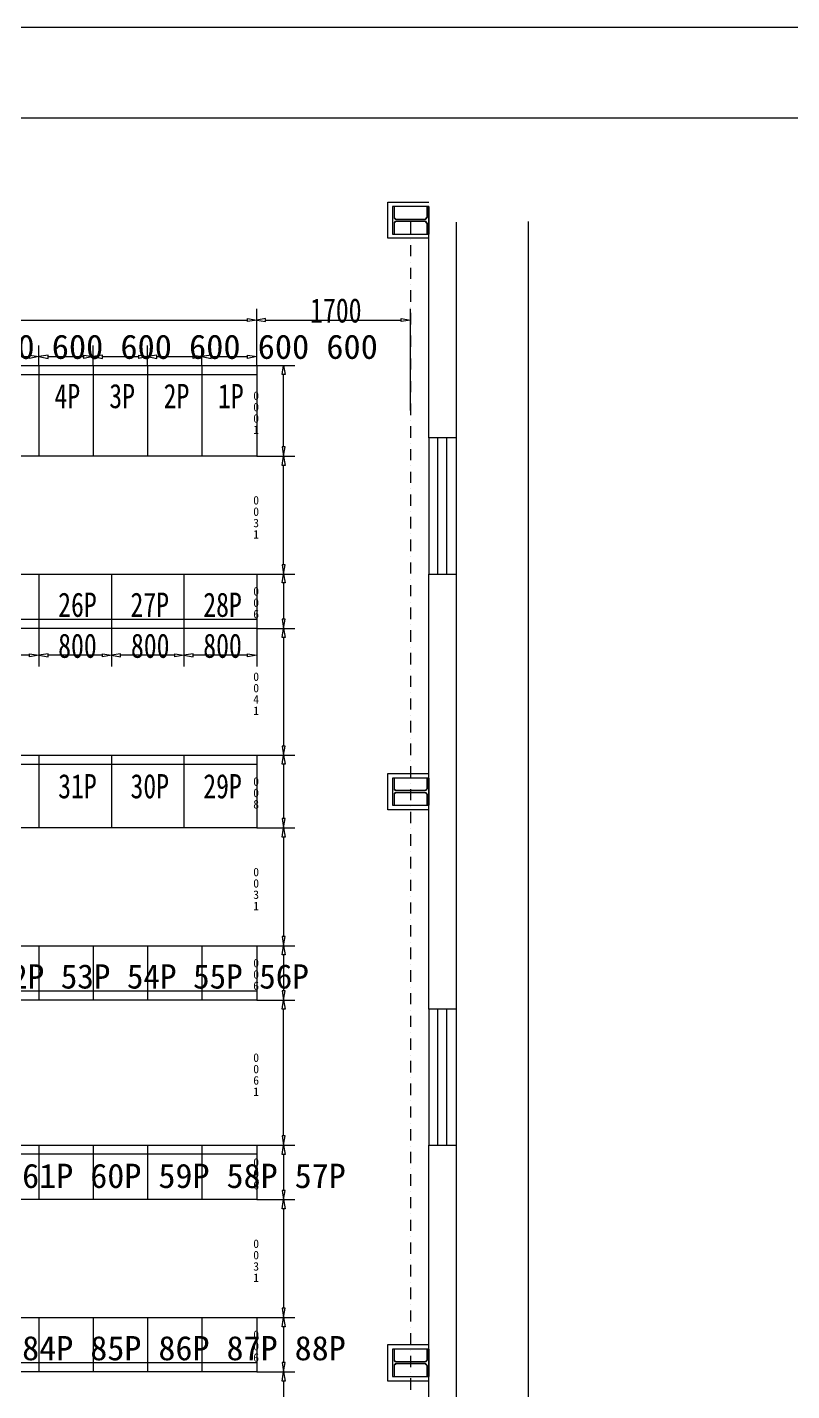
# Model space of a CAD drawing. Header units: metres. Extents: x 17 to 1264, y 17 to 859.
# Drawn here: x 394.8 to 633.8, y 432.6 to 858.8 of the extents above; entities that cross this region are included whole.
import ezdxf

# ---------------------------------------------------------------- set-up
doc = ezdxf.new("R2010")
doc.units = ezdxf.units.M
for name, color, linetype in [('LINES', 7, 'Continuous'), ('POLYLINES', 4, 'Continuous'), ('RECTS', 7, 'Continuous'), ('TEXTS', 3, 'Continuous')]:
    doc.layers.add(name, color=color, linetype=linetype)

msp = doc.modelspace()

# ---------------------------------------------------------------- linework, layer by layer
at = {"layer": 'LINES'}
for p, q in [((1179.14, 830.45), (87.76, 830.45)), ((509.61, 802.8), (509.03, 802.8)), ((509.03, 802.8), (509.03, 794.16)), ((509.61, 799.34), (509.61, 802.8)), ((519.83, 799.34), (519.83, 802.8)), ((519.83, 802.8), (520.41, 802.8)), ((520.41, 802.8), (520.41, 794.16)), ((509.61, 794.16), (509.61, 797.62)), ((510.19, 798.77), (519.26, 798.77)), ((510.19, 798.19), (519.26, 798.19)), ((514.65, 797.9), (514.65, 794.3)), ((519.83, 794.16), (519.83, 797.62)), ((520.41, 730.51), (520.41, 797.9)), ((528.91, 797.9), (528.91, 730.51)), ((528.91, 797.9), (528.91, 193.25)), ((551.51, 315.22), (551.51, 798.05)), ((509.03, 794.16), (509.61, 794.16)), ((520.41, 794.16), (519.83, 794.16)), ((514.65, 792.58), (514.65, 792.58)), ((514.65, 790.7), (514.65, 787.25)), ((514.65, 785.38), (514.65, 785.38)), ((514.65, 783.65), (514.65, 780.19)), ((514.65, 778.32), (514.65, 778.32)), ((514.65, 776.59), (514.65, 772.99)), ((466.55, 753.12), (466.55, 770.83)), ((514.65, 771.26), (514.65, 771.26)), ((514.65, 739.01), (514.65, 770.83)), ((514.65, 769.54), (514.65, 765.94)), ((191.51, 767.23), (463.67, 767.23)), ((469.29, 767.23), (511.77, 767.23)), ((514.65, 764.21), (514.65, 764.21)), ((398.44, 753.12), (398.44, 759.31)), ((415.43, 753.12), (415.43, 759.31)), ((432.43, 753.12), (432.43, 759.31)), ((449.42, 753.12), (449.42, 759.31)), ((466.55, 753.12), (466.55, 759.31)), ((514.65, 762.48), (514.65, 758.88)), ((384.33, 755.86), (395.56, 755.86)), ((401.32, 755.86), (412.55, 755.86)), ((418.31, 755.86), (429.69, 755.86)), ((435.31, 755.86), (446.68, 755.86)), ((452.3, 755.86), (463.67, 755.86)), ((514.65, 757.15), (514.65, 757.15)), ((514.65, 755.28), (514.65, 751.82)), ((381.45, 750.24), (432.43, 750.24)), ((432.43, 750.24), (449.42, 750.24)), ((449.42, 750.24), (466.55, 750.24)), ((466.55, 753.12), (478.51, 753.12)), ((474.91, 727.63), (474.91, 750.24)), ((514.65, 749.95), (514.65, 749.95)), ((514.65, 748.22), (514.65, 744.77)), ((514.65, 742.9), (514.65, 742.9)), ((514.65, 741.17), (514.65, 737.57)), ((514.65, 735.84), (514.65, 735.84)), ((514.65, 734.11), (514.65, 730.51)), ((528.91, 730.51), (520.41, 730.51)), ((520.41, 730.51), (520.41, 687.89)), ((523.15, 687.89), (523.15, 730.51)), ((526.03, 687.89), (526.03, 730.51)), ((528.91, 730.51), (528.91, 687.89)), ((466.55, 724.75), (478.51, 724.75)), ((514.65, 728.78), (514.65, 728.78)), ((514.65, 726.91), (514.65, 723.46)), ((474.91, 690.77), (474.91, 721.87)), ((514.65, 721.73), (514.65, 721.73)), ((514.65, 719.86), (514.65, 716.4)), ((514.65, 714.53), (514.65, 714.53)), ((514.65, 712.8), (514.65, 709.2)), ((514.65, 707.47), (514.65, 707.47)), ((514.65, 705.74), (514.65, 702.14)), ((514.65, 700.42), (514.65, 700.42)), ((514.65, 698.69), (514.65, 695.09)), ((514.65, 693.36), (514.65, 693.36)), ((514.65, 691.49), (514.65, 688.03)), ((466.55, 687.89), (478.51, 687.89)), ((514.65, 686.3), (514.65, 686.3)), ((520.41, 551.81), (520.41, 687.89)), ((520.41, 687.89), (528.91, 687.89)), ((528.91, 687.89), (528.91, 551.81)), ((474.91, 685.15), (474.91, 673.78)), ((514.65, 684.43), (514.65, 680.98)), ((514.65, 679.1), (514.65, 679.1)), ((375.83, 673.78), (398.44, 673.78)), ((398.44, 673.78), (421.19, 673.78)), ((421.19, 673.78), (443.8, 673.78)), ((443.8, 673.78), (466.55, 673.78)), ((514.65, 677.38), (514.65, 673.78)), ((398.44, 670.9), (398.44, 658.94)), ((421.19, 670.9), (421.19, 658.94)), ((443.8, 670.9), (443.8, 658.94)), ((466.55, 670.9), (478.51, 670.9)), ((466.55, 670.9), (466.55, 658.94)), ((514.65, 672.05), (514.65, 672.05)), ((514.65, 670.32), (514.65, 666.72)), ((474.91, 668.02), (474.91, 634.03)), ((514.65, 664.99), (514.65, 664.99)), ((395.56, 662.54), (378.57, 662.54)), ((418.31, 662.54), (401.32, 662.54)), ((440.92, 662.54), (423.93, 662.54)), ((463.67, 662.54), (446.68, 662.54)), ((514.65, 663.26), (514.65, 659.66)), ((514.65, 657.94), (514.65, 657.94)), ((514.65, 656.06), (514.65, 652.61)), ((514.65, 650.74), (514.65, 650.74)), ((514.65, 649.01), (514.65, 645.55)), ((514.65, 643.68), (514.65, 643.68)), ((514.65, 641.95), (514.65, 638.35)), ((514.65, 636.62), (514.65, 636.62)), ((466.55, 631.3), (478.51, 631.3)), ((514.65, 634.9), (514.65, 631.3)), ((285.11, 628.42), (466.55, 628.42)), ((474.91, 628.42), (474.91, 611.42)), ((514.65, 629.57), (514.65, 629.57)), ((514.65, 627.84), (514.65, 624.24)), ((509.61, 624.1), (509.03, 624.1)), ((509.03, 624.1), (509.03, 615.6)), ((509.61, 620.78), (509.61, 624.1)), ((514.65, 622.51), (514.65, 622.51)), ((519.83, 620.78), (519.83, 624.1)), ((519.83, 624.1), (520.41, 624.1)), ((520.41, 624.1), (520.41, 615.6)), ((509.61, 615.6), (509.61, 619.06)), ((510.19, 620.21), (519.26, 620.21)), ((510.19, 619.63), (519.26, 619.63)), ((514.65, 620.64), (514.65, 617.18)), ((519.83, 615.6), (519.83, 619.06)), ((509.03, 615.6), (509.61, 615.6)), ((514.65, 615.31), (514.65, 615.31)), ((520.41, 615.6), (519.83, 615.6)), ((514.65, 613.58), (514.65, 609.98)), ((466.55, 608.54), (478.51, 608.54)), ((474.91, 605.66), (474.91, 574.56)), ((514.65, 608.26), (514.65, 608.26)), ((514.65, 606.53), (514.65, 602.93)), ((514.65, 601.2), (514.65, 601.2)), ((514.65, 599.47), (514.65, 595.87)), ((514.65, 594.14), (514.65, 594.14)), ((514.65, 592.27), (514.65, 588.82)), ((514.65, 587.09), (514.65, 587.09)), ((514.65, 585.22), (514.65, 581.76)), ((514.65, 579.89), (514.65, 579.89)), ((514.65, 578.16), (514.65, 574.56)), ((466.55, 571.68), (478.51, 571.68)), ((514.65, 572.83), (514.65, 572.83)), ((474.91, 568.8), (474.91, 557.57)), ((514.65, 571.1), (514.65, 567.5)), ((514.65, 565.78), (514.65, 565.78)), ((514.65, 564.05), (514.65, 560.45)), ((514.65, 558.72), (514.65, 558.72)), ((381.45, 557.57), (398.44, 557.57)), ((398.44, 557.57), (415.43, 557.57)), ((415.43, 557.57), (432.43, 557.57)), ((432.43, 557.57), (449.42, 557.57)), ((449.42, 557.57), (466.55, 557.57)), ((466.55, 554.69), (478.51, 554.69)), ((514.65, 556.85), (514.65, 553.39)), ((474.91, 512.21), (474.91, 551.81)), ((514.65, 551.52), (514.65, 551.52)), ((528.91, 551.81), (520.41, 551.81)), ((520.41, 551.81), (520.41, 509.33)), ((523.15, 509.33), (523.15, 551.81)), ((526.03, 509.33), (526.03, 551.81)), ((528.91, 551.81), (528.91, 509.33)), ((514.65, 549.79), (514.65, 546.34)), ((514.65, 544.46), (514.65, 544.46)), ((514.65, 542.74), (514.65, 539.14)), ((514.65, 537.41), (514.65, 537.41)), ((514.65, 535.68), (514.65, 532.08)), ((514.65, 530.35), (514.65, 530.35)), ((514.65, 528.62), (514.65, 525.02)), ((514.65, 523.3), (514.65, 523.3)), ((514.65, 521.42), (514.65, 517.97)), ((514.65, 516.1), (514.65, 516.1)), ((514.65, 514.37), (514.65, 510.77)), ((466.55, 509.33), (478.51, 509.33)), ((514.65, 509.04), (514.65, 509.04)), ((514.65, 507.31), (514.65, 503.71)), ((520.41, 300.96), (520.41, 509.33)), ((520.41, 509.33), (528.91, 509.33)), ((528.91, 509.33), (528.91, 300.96)), ((381.45, 506.59), (398.44, 506.59)), ((398.44, 506.59), (415.43, 506.59)), ((415.43, 506.59), (432.43, 506.59)), ((432.43, 506.59), (449.42, 506.59)), ((449.42, 506.59), (466.55, 506.59)), ((474.91, 506.45), (474.91, 495.22)), ((514.65, 501.98), (514.65, 501.98)), ((514.65, 500.26), (514.65, 496.66)), ((514.65, 494.93), (514.65, 494.93)), ((466.55, 492.34), (478.51, 492.34)), ((514.65, 493.06), (514.65, 489.6)), ((474.91, 489.46), (474.91, 458.35)), ((514.65, 487.87), (514.65, 487.87)), ((514.65, 486), (514.65, 482.54)), ((514.65, 480.67), (514.65, 480.67)), ((514.65, 478.94), (514.65, 475.34)), ((514.65, 473.62), (514.65, 473.62)), ((514.65, 471.89), (514.65, 468.29)), ((514.65, 466.56), (514.65, 466.56)), ((514.65, 464.83), (514.65, 461.23)), ((514.65, 459.5), (514.65, 459.5)), ((514.65, 457.63), (514.65, 454.18)), ((466.55, 455.47), (478.51, 455.47)), ((474.91, 452.59), (474.91, 441.36)), ((514.65, 452.3), (514.65, 452.3)), ((514.65, 450.58), (514.65, 447.12)), ((509.61, 445.54), (509.03, 445.54)), ((509.03, 445.54), (509.03, 437.04)), ((509.61, 442.22), (509.61, 445.54)), ((514.65, 445.25), (514.65, 445.25)), ((514.65, 443.52), (514.65, 439.92)), ((519.83, 442.22), (519.83, 445.54)), ((519.83, 445.54), (520.41, 445.54)), ((520.41, 445.54), (520.41, 437.04)), ((381.45, 441.36), (398.44, 441.36)), ((398.44, 441.36), (415.43, 441.36)), ((415.43, 441.36), (432.43, 441.36)), ((432.43, 441.36), (449.42, 441.36)), ((449.42, 441.36), (466.55, 441.36)), ((509.61, 437.04), (509.61, 440.5)), ((510.19, 441.65), (519.26, 441.65)), ((510.19, 441.07), (519.26, 441.07)), ((519.83, 437.04), (519.83, 440.5)), ((466.55, 438.48), (478.51, 438.48)), ((474.91, 435.6), (474.91, 401.62)), ((509.03, 437.04), (509.61, 437.04)), ((514.65, 438.19), (514.65, 438.19)), ((514.65, 436.46), (514.65, 432.86)), ((520.41, 437.04), (519.83, 437.04))]:
    msp.add_line(p, q, dxfattribs=at)
at = {"layer": 'POLYLINES'}
for points in [[(520.41, 792.86), (507.59, 792.86), (507.59, 804.1), (520.41, 804.1)], [(520.41, 802.8), (509.03, 802.8), (509.03, 794.16), (520.41, 794.16)], [(510.19, 798.77), (509.9, 798.77), (509.75, 798.91), (509.61, 799.06), (509.61, 799.2), (509.61, 799.34), (509.61, 802.8), (509.03, 802.8), (509.03, 794.16), (509.61, 794.16), (509.61, 797.62), (509.61, 797.76), (509.61, 797.9), (509.75, 798.05), (509.9, 798.19), (510.19, 798.19), (519.26, 798.19), (519.4, 798.19), (519.55, 798.05), (519.69, 797.9), (519.69, 797.76), (519.83, 797.62), (519.83, 794.16), (520.41, 794.16), (520.41, 802.8), (519.83, 802.8), (519.83, 799.34), (519.69, 799.2), (519.69, 799.06), (519.55, 798.91), (519.4, 798.77), (519.26, 798.77), (510.19, 798.77)], [(510.19, 798.77), (509.9, 798.77), (509.75, 798.91), (509.61, 799.06), (509.61, 799.2), (509.61, 799.34), (509.61, 802.8), (509.03, 802.8), (509.03, 794.16), (509.61, 794.16), (509.61, 797.62), (509.61, 797.76), (509.61, 797.9), (509.75, 798.05), (509.9, 798.19), (510.19, 798.19), (519.26, 798.19), (519.4, 798.19), (519.55, 798.05), (519.69, 797.9), (519.69, 797.76), (519.83, 797.62), (519.83, 794.16), (520.41, 794.16), (520.41, 802.8), (519.83, 802.8), (519.83, 799.34), (519.69, 799.2), (519.69, 799.06), (519.55, 798.91), (519.4, 798.77), (519.26, 798.77), (510.19, 798.77)], [(509.57, 799.33), (510.14, 798.76)], [(510.14, 798.19), (509.57, 797.63)], [(519.21, 798.76), (519.77, 799.33)], [(519.77, 797.63), (519.21, 798.19)], [(466.55, 767.23), (463.67, 766.8), (463.67, 767.81), (466.55, 767.23)], [(466.55, 767.23), (463.67, 766.8), (463.67, 767.81), (466.55, 767.23)], [(466.55, 767.23), (469.29, 766.8), (469.29, 767.81), (466.55, 767.23)], [(466.55, 767.23), (469.29, 766.8), (469.29, 767.81), (466.55, 767.23)], [(514.65, 767.23), (511.77, 766.8), (511.77, 767.81), (514.65, 767.23)], [(514.65, 767.23), (511.77, 766.8), (511.77, 767.81), (514.65, 767.23)], [(398.44, 755.86), (395.56, 755.28), (395.56, 756.29), (398.44, 755.86)], [(398.44, 755.86), (395.56, 755.28), (395.56, 756.29), (398.44, 755.86)], [(398.44, 755.86), (401.32, 755.28), (401.32, 756.29), (398.44, 755.86)], [(398.44, 755.86), (401.32, 755.28), (401.32, 756.29), (398.44, 755.86)], [(415.43, 755.86), (412.55, 755.28), (412.55, 756.29), (415.43, 755.86)], [(415.43, 755.86), (412.55, 755.28), (412.55, 756.29), (415.43, 755.86)], [(415.43, 755.86), (418.31, 755.28), (418.31, 756.29), (415.43, 755.86)], [(415.43, 755.86), (418.31, 755.28), (418.31, 756.29), (415.43, 755.86)], [(432.43, 755.86), (429.69, 755.28), (429.69, 756.29), (432.43, 755.86)], [(432.43, 755.86), (429.69, 755.28), (429.69, 756.29), (432.43, 755.86)], [(432.43, 755.86), (435.31, 755.28), (435.31, 756.29), (432.43, 755.86)], [(432.43, 755.86), (435.31, 755.28), (435.31, 756.29), (432.43, 755.86)], [(449.42, 755.86), (446.68, 755.28), (446.68, 756.29), (449.42, 755.86)], [(449.42, 755.86), (446.68, 755.28), (446.68, 756.29), (449.42, 755.86)], [(449.42, 755.86), (452.3, 755.28), (452.3, 756.29), (449.42, 755.86)], [(449.42, 755.86), (452.3, 755.28), (452.3, 756.29), (449.42, 755.86)], [(466.55, 755.86), (463.67, 755.28), (463.67, 756.29), (466.55, 755.86)], [(466.55, 755.86), (463.67, 755.28), (463.67, 756.29), (466.55, 755.86)], [(474.91, 753.12), (475.48, 750.24), (474.47, 750.24), (474.91, 753.12)], [(474.91, 753.12), (475.48, 750.24), (474.47, 750.24), (474.91, 753.12)], [(474.47, 727.63), (474.91, 724.75), (475.48, 727.63), (474.47, 727.63)], [(474.47, 727.63), (474.91, 724.75), (475.48, 727.63), (474.47, 727.63)], [(474.91, 724.75), (475.48, 721.87), (474.47, 721.87), (474.91, 724.75)], [(474.91, 724.75), (475.48, 721.87), (474.47, 721.87), (474.91, 724.75)], [(474.47, 690.77), (474.91, 687.89), (475.48, 690.77), (474.47, 690.77)], [(474.47, 690.77), (474.91, 687.89), (475.48, 690.77), (474.47, 690.77)], [(474.91, 687.89), (475.48, 685.15), (474.47, 685.15), (474.91, 687.89)], [(474.91, 687.89), (475.48, 685.15), (474.47, 685.15), (474.91, 687.89)], [(474.47, 673.78), (474.91, 670.9), (475.48, 673.78), (474.47, 673.78)], [(474.47, 673.78), (474.91, 670.9), (475.48, 673.78), (474.47, 673.78)], [(474.91, 670.9), (475.48, 668.02), (474.47, 668.02), (474.91, 670.9)], [(474.91, 670.9), (475.48, 668.02), (474.47, 668.02), (474.91, 670.9)], [(398.44, 662.54), (395.56, 661.97), (395.56, 662.98), (398.44, 662.54)], [(398.44, 662.54), (395.56, 661.97), (395.56, 662.98), (398.44, 662.54)], [(398.44, 662.54), (401.32, 661.97), (401.32, 662.98), (398.44, 662.54)], [(398.44, 662.54), (401.32, 661.97), (401.32, 662.98), (398.44, 662.54)], [(421.19, 662.54), (418.31, 661.97), (418.31, 662.98), (421.19, 662.54)], [(421.19, 662.54), (418.31, 661.97), (418.31, 662.98), (421.19, 662.54)], [(421.19, 662.54), (423.93, 661.97), (423.93, 662.98), (421.19, 662.54)], [(421.19, 662.54), (423.93, 661.97), (423.93, 662.98), (421.19, 662.54)], [(443.8, 662.54), (440.92, 661.97), (440.92, 662.98), (443.8, 662.54)], [(443.8, 662.54), (440.92, 661.97), (440.92, 662.98), (443.8, 662.54)], [(443.8, 662.54), (446.68, 661.97), (446.68, 662.98), (443.8, 662.54)], [(443.8, 662.54), (446.68, 661.97), (446.68, 662.98), (443.8, 662.54)], [(466.55, 662.54), (463.67, 661.97), (463.67, 662.98), (466.55, 662.54)], [(466.55, 662.54), (463.67, 661.97), (463.67, 662.98), (466.55, 662.54)], [(474.47, 634.03), (474.91, 631.3), (475.48, 634.03), (474.47, 634.03)], [(474.47, 634.03), (474.91, 631.3), (475.48, 634.03), (474.47, 634.03)], [(474.91, 631.3), (475.48, 628.42), (474.47, 628.42), (474.91, 631.3)], [(474.91, 631.3), (475.48, 628.42), (474.47, 628.42), (474.91, 631.3)], [(520.41, 614.16), (507.59, 614.16), (507.59, 625.54), (520.41, 625.54)], [(520.41, 624.1), (509.03, 624.1), (509.03, 615.6), (520.41, 615.6)], [(510.19, 620.21), (509.9, 620.21), (509.75, 620.35), (509.61, 620.35), (509.61, 620.64), (509.61, 620.78), (509.61, 624.1), (509.03, 624.1), (509.03, 615.6), (509.61, 615.6), (509.61, 619.06), (509.61, 619.2), (509.61, 619.34), (509.75, 619.49), (509.9, 619.63), (510.19, 619.63), (519.26, 619.63), (519.4, 619.63), (519.55, 619.49), (519.69, 619.34), (519.69, 619.2), (519.83, 619.06), (519.83, 615.6), (520.41, 615.6), (520.41, 624.1), (519.83, 624.1), (519.83, 620.78), (519.69, 620.64), (519.69, 620.35), (519.55, 620.35), (519.4, 620.21), (519.26, 620.21), (510.19, 620.21)], [(510.19, 620.21), (509.9, 620.21), (509.75, 620.35), (509.61, 620.35), (509.61, 620.64), (509.61, 620.78), (509.61, 624.1), (509.03, 624.1), (509.03, 615.6), (509.61, 615.6), (509.61, 619.06), (509.61, 619.2), (509.61, 619.34), (509.75, 619.49), (509.9, 619.63), (510.19, 619.63), (519.26, 619.63), (519.4, 619.63), (519.55, 619.49), (519.69, 619.34), (519.69, 619.2), (519.83, 619.06), (519.83, 615.6), (520.41, 615.6), (520.41, 624.1), (519.83, 624.1), (519.83, 620.78), (519.69, 620.64), (519.69, 620.35), (519.55, 620.35), (519.4, 620.21), (519.26, 620.21), (510.19, 620.21)], [(509.57, 620.75), (510.14, 620.18)], [(510.14, 619.61), (509.57, 619.04)], [(519.21, 620.18), (519.77, 620.75)], [(519.77, 619.04), (519.21, 619.61)], [(474.47, 611.42), (474.91, 608.54), (475.48, 611.42), (474.47, 611.42)], [(474.47, 611.42), (474.91, 608.54), (475.48, 611.42), (474.47, 611.42)], [(474.91, 608.54), (475.48, 605.66), (474.47, 605.66), (474.91, 608.54)], [(474.91, 608.54), (475.48, 605.66), (474.47, 605.66), (474.91, 608.54)], [(474.47, 574.56), (474.91, 571.68), (475.48, 574.56), (474.47, 574.56)], [(474.47, 574.56), (474.91, 571.68), (475.48, 574.56), (474.47, 574.56)], [(474.91, 571.68), (475.48, 568.8), (474.47, 568.8), (474.91, 571.68)], [(474.91, 571.68), (475.48, 568.8), (474.47, 568.8), (474.91, 571.68)], [(474.47, 557.57), (474.91, 554.69), (475.48, 557.57), (474.47, 557.57)], [(474.47, 557.57), (474.91, 554.69), (475.48, 557.57), (474.47, 557.57)], [(474.91, 554.69), (475.48, 551.81), (474.47, 551.81), (474.91, 554.69)], [(474.91, 554.69), (475.48, 551.81), (474.47, 551.81), (474.91, 554.69)], [(474.47, 512.21), (474.91, 509.33), (475.48, 512.21), (474.47, 512.21)], [(474.47, 512.21), (474.91, 509.33), (475.48, 512.21), (474.47, 512.21)], [(474.91, 509.33), (475.48, 506.45), (474.47, 506.45), (474.91, 509.33)], [(474.91, 509.33), (475.48, 506.45), (474.47, 506.45), (474.91, 509.33)], [(474.47, 495.22), (474.91, 492.34), (475.48, 495.22), (474.47, 495.22)], [(474.47, 495.22), (474.91, 492.34), (475.48, 495.22), (474.47, 495.22)], [(474.91, 492.34), (475.48, 489.46), (474.47, 489.46), (474.91, 492.34)], [(474.91, 492.34), (475.48, 489.46), (474.47, 489.46), (474.91, 492.34)], [(474.47, 458.35), (474.91, 455.47), (475.48, 458.35), (474.47, 458.35)], [(474.47, 458.35), (474.91, 455.47), (475.48, 458.35), (474.47, 458.35)], [(474.91, 455.47), (475.48, 452.59), (474.47, 452.59), (474.91, 455.47)], [(474.91, 455.47), (475.48, 452.59), (474.47, 452.59), (474.91, 455.47)], [(520.41, 435.6), (507.59, 435.6), (507.59, 446.98), (520.41, 446.98)], [(520.41, 445.54), (509.03, 445.54), (509.03, 437.04), (520.41, 437.04)], [(509.61, 442.22), (509.61, 445.54), (509.03, 445.54), (509.03, 437.04), (509.61, 437.04), (509.61, 440.5), (509.61, 440.64), (509.61, 440.78), (509.75, 440.93), (509.9, 441.07), (510.19, 441.07), (519.26, 441.07), (519.4, 441.07), (519.55, 440.93), (519.69, 440.78), (519.69, 440.64), (519.83, 440.5), (519.83, 437.04), (520.41, 437.04), (520.41, 445.54), (519.83, 445.54), (519.83, 442.22), (519.69, 441.94), (519.69, 441.79), (519.55, 441.65), (519.4, 441.65), (519.26, 441.65), (510.19, 441.65), (509.9, 441.65), (509.75, 441.65), (509.61, 441.79), (509.61, 441.94), (509.61, 442.22)], [(509.61, 442.22), (509.61, 445.54), (509.03, 445.54), (509.03, 437.04), (509.61, 437.04), (509.61, 440.5), (509.61, 440.64), (509.61, 440.78), (509.75, 440.93), (509.9, 441.07), (510.19, 441.07), (519.26, 441.07), (519.4, 441.07), (519.55, 440.93), (519.69, 440.78), (519.69, 440.64), (519.83, 440.5), (519.83, 437.04), (520.41, 437.04), (520.41, 445.54), (519.83, 445.54), (519.83, 442.22), (519.69, 441.94), (519.69, 441.79), (519.55, 441.65), (519.4, 441.65), (519.26, 441.65), (510.19, 441.65), (509.9, 441.65), (509.75, 441.65), (509.61, 441.79), (509.61, 441.94), (509.61, 442.22)], [(474.47, 441.36), (474.91, 438.48), (475.48, 441.36), (474.47, 441.36)], [(474.47, 441.36), (474.91, 438.48), (475.48, 441.36), (474.47, 441.36)], [(509.57, 442.16), (510.14, 441.6)], [(510.14, 441.03), (509.57, 440.46)], [(519.21, 441.6), (519.77, 442.16)], [(519.77, 440.46), (519.21, 441.03)], [(474.91, 438.48), (475.48, 435.6), (474.47, 435.6), (474.91, 438.48)], [(474.91, 438.48), (475.48, 435.6), (474.47, 435.6), (474.91, 438.48)]]:
    msp.add_lwpolyline(points, dxfattribs=at)
at = {"layer": 'RECTS'}
for points in [[(16.84, 858.82), (1207.43, 858.82), (1207.43, 16.85), (16.84, 16.85)], [(381.45, 753.12), (398.44, 753.12), (398.44, 724.75), (381.45, 724.75)], [(398.44, 753.12), (415.43, 753.12), (415.43, 724.75), (398.44, 724.75)], [(415.43, 753.12), (432.43, 753.12), (432.43, 724.75), (415.43, 724.75)], [(432.43, 753.12), (449.42, 753.12), (449.42, 724.75), (432.43, 724.75)], [(449.42, 753.12), (466.55, 753.12), (466.55, 724.75), (449.42, 724.75)], [(375.83, 687.89), (398.44, 687.89), (398.44, 670.9), (375.83, 670.9)], [(398.44, 687.89), (421.19, 687.89), (421.19, 670.9), (398.44, 670.9)], [(421.19, 687.89), (443.8, 687.89), (443.8, 670.9), (421.19, 670.9)], [(443.8, 687.89), (466.55, 687.89), (466.55, 670.9), (443.8, 670.9)], [(375.83, 631.3), (398.44, 631.3), (398.44, 608.54), (375.83, 608.54)], [(398.44, 631.3), (421.19, 631.3), (421.19, 608.54), (398.44, 608.54)], [(421.19, 631.3), (443.8, 631.3), (443.8, 608.54), (421.19, 608.54)], [(443.8, 631.3), (466.55, 631.3), (466.55, 608.54), (443.8, 608.54)], [(381.45, 571.68), (398.44, 571.68), (398.44, 554.69), (381.45, 554.69)], [(398.44, 571.68), (415.43, 571.68), (415.43, 554.69), (398.44, 554.69)], [(415.43, 571.68), (432.43, 571.68), (432.43, 554.69), (415.43, 554.69)], [(432.43, 571.68), (449.42, 571.68), (449.42, 554.69), (432.43, 554.69)], [(449.42, 571.68), (466.55, 571.68), (466.55, 554.69), (449.42, 554.69)], [(381.45, 509.33), (398.44, 509.33), (398.44, 492.34), (381.45, 492.34)], [(398.44, 509.33), (415.43, 509.33), (415.43, 492.34), (398.44, 492.34)], [(415.43, 509.33), (432.43, 509.33), (432.43, 492.34), (415.43, 492.34)], [(432.43, 509.33), (449.42, 509.33), (449.42, 492.34), (432.43, 492.34)], [(449.42, 509.33), (466.55, 509.33), (466.55, 492.34), (449.42, 492.34)], [(381.45, 455.47), (398.44, 455.47), (398.44, 438.48), (381.45, 438.48)], [(398.44, 455.47), (415.43, 455.47), (415.43, 438.48), (398.44, 438.48)], [(415.43, 455.47), (432.43, 455.47), (432.43, 438.48), (415.43, 438.48)], [(432.43, 455.47), (449.42, 455.47), (449.42, 438.48), (432.43, 438.48)], [(449.42, 455.47), (466.55, 455.47), (466.55, 438.48), (449.42, 438.48)]]:
    msp.add_lwpolyline(points, dxfattribs=at)

# ---------------------------------------------------------------- texts
at = {"layer": 'TEXTS'}
for s, width, p in [('1700', 0.777778, (483.26, 766.52)), ('600 600 600 600 600 600 600 600 600', 1.037754, (316.65, 755.15)), ('4P', 0.777778, (403.34, 739.74)), ('3P', 0.777778, (420.47, 739.74)), ('2P', 0.777778, (437.47, 739.74)), ('1P', 0.777778, (454.46, 739.74)), ('26P', 0.777778, (404.49, 674.51)), ('27P', 0.777778, (427.1, 674.51)), ('28P', 0.777778, (449.85, 674.51)), ('800', 0.777778, (404.49, 661.69)), ('800', 0.777778, (427.24, 661.69)), ('800', 0.777778, (449.85, 661.69)), ('31P', 0.777778, (404.49, 617.77)), ('30P', 0.777778, (427.1, 617.77)), ('29P', 0.777778, (449.85, 617.77)), ('63P 62P 61P 60P 59P 58P 57P', 1.029959, (350.63, 495.95)), ('82P 83P 84P 85P 86P 87P 88P', 1.029959, (350.63, 442.09))]:
    msp.add_text(s, height=7.6, dxfattribs=dict(at, width=width)).set_placement(p)
for s, height, p in [('0', 2.66, (465.48, 742.31)), ('0', 2.66, (465.48, 738.76)), ('0', 2.66, (465.48, 735.21)), ('1', 2.66, (465.48, 731.66)), ('0', 2.66, (465.48, 709.62)), ('0', 2.66, (465.48, 706.07)), ('3', 2.66, (465.48, 702.52)), ('1', 2.66, (465.48, 698.98)), ('0', 2.66, (465.48, 681.16)), ('0', 2.66, (465.48, 677.61)), ('6', 2.66, (465.48, 674.06)), ('0', 2.66, (465.48, 654.47)), ('0', 2.66, (465.48, 650.92)), ('4', 2.66, (465.48, 647.37)), ('1', 2.66, (465.48, 643.82)), ('0', 2.66, (465.48, 621.69)), ('0', 2.66, (465.48, 618.14)), ('8', 2.66, (465.48, 614.59)), ('0', 2.66, (465.48, 593.41)), ('0', 2.66, (465.48, 589.86)), ('3', 2.66, (465.48, 586.32)), ('1', 2.66, (465.48, 582.77)), ('0', 2.66, (465.48, 564.95)), ('52P 53P 54P 55P 56P', 7.6, (384.62, 558.3)), ('0', 2.66, (465.48, 561.4)), ('6', 2.66, (465.48, 557.86)), ('0', 2.66, (465.48, 535.38)), ('0', 2.66, (465.48, 531.83)), ('6', 2.66, (465.48, 528.28)), ('1', 2.66, (465.48, 524.74)), ('0', 2.66, (465.48, 502.6)), ('0', 2.66, (465.48, 499.05)), ('6', 2.66, (465.48, 495.5)), ('0', 2.66, (465.48, 477.2)), ('0', 2.66, (465.48, 473.65)), ('3', 2.66, (465.48, 470.11)), ('1', 2.66, (465.48, 466.56)), ('0', 2.66, (465.48, 448.74)), ('0', 2.66, (465.48, 445.2)), ('6', 2.66, (465.48, 441.65))]:
    msp.add_text(s, height=height, dxfattribs=at).set_placement(p)

doc.saveas('drawing.dxf')
